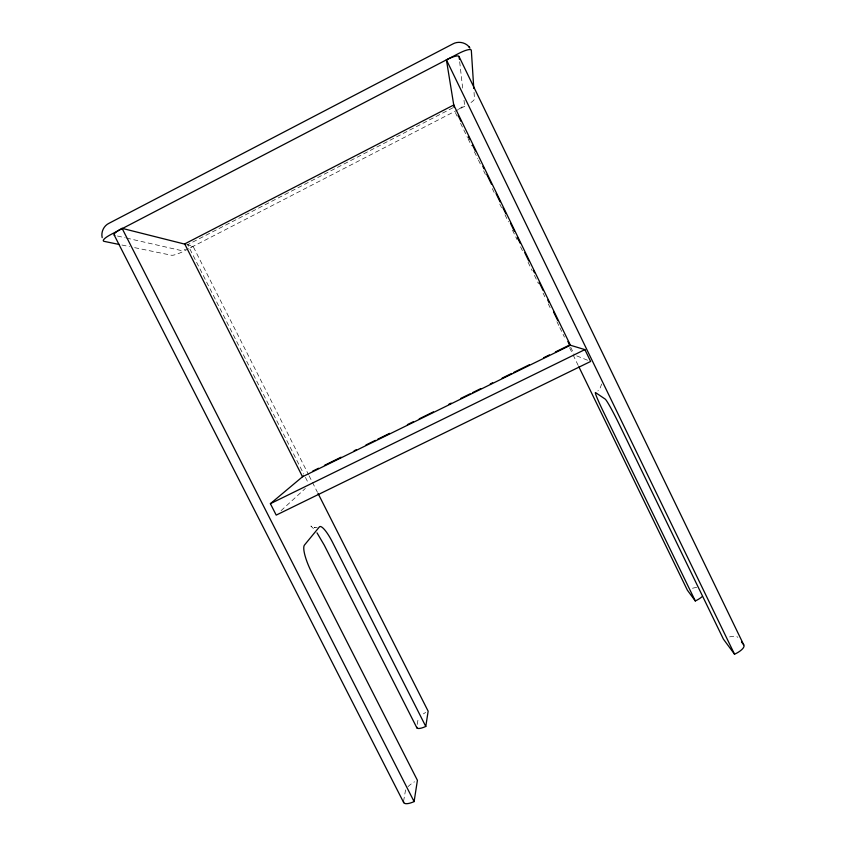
<?xml version="1.0" encoding="UTF-8"?>
<svg xmlns="http://www.w3.org/2000/svg" width="846" height="846" viewBox="0 0 846 846"><rect width="100%" height="100%" fill="white"/><g stroke="black" fill="none" stroke-linecap="round" stroke-linejoin="round"><path stroke-width="0.63" stroke-dasharray="4.23 3.17" d="M403.553 801.331L405.456 790.587A12.669 4.251 -29.8 0 1 406.08 789.054M417.184 724.451L418.104 719.312A10.681 3.077 -28.6 0 1 418.59 718.191M601.665 384.021L599.92 388.684L597.911 390.937M281.062 510.667L305.343 488.449M452.927 107.78L187.696 244.684L303.746 474.056M317.144 527.481L314.257 527.629L315.019 527.597L310.852 526.053L314.606 529.617M121.94 245.033L129.575 246.609M134.662 247.656L171.569 255.259A10.987 1.935 -25 0 0 184.068 251.029L464.697 106.289A11.294 2.03 -28 0 0 466.41 105.369M117.478 236.023L125.208 237.779M126.498 238.075L180.568 250.395A10.998 1.946 -25.1 0 0 185.464 249.443M186.68 244.6L193.015 246.197L308.494 474.574M576.76 355.891L588.319 360.533M309.086 475.759L317.419 492.235M305.427 477.377L308.145 482.749M570.68 347.22L574.455 354.971M455.37 112.581L457.094 116.145M460.562 123.273L467.489 137.538M468.06 138.723L471.529 145.85M474.405 151.794L477.874 158.921M478.455 160.106L481.332 166.049M483.648 170.797L485.371 174.361M492.298 188.626L495.185 194.559M499.806 204.066L501.541 207.63M504.999 214.757L508.457 221.885M512.496 230.207L517.118 239.714M520.576 246.842L523.463 252.774M528.084 262.281L532.123 270.604M534.429 275.352L538.468 283.664M543.09 293.171L544.824 296.735M548.282 303.862L551.169 309.805M556.943 321.692L559.248 326.44M559.83 327.624L564.441 337.131M569.633 347.822L572.52 353.765M573.102 354.95L578.294 365.641M459.695 61.821L462.72 88.756M464.02 100.293L464.454 104.143A11.273 2.03 -27.9 0 1 458.151 109.525M474.056 92.404L474.479 98.971A11.294 2.03 -28 0 1 469.625 103.445M729.569 636.901A12.976 4.484 -23.1 0 1 737.849 637.345M692.536 588.256A10.945 3.204 -23.9 0 1 696.871 587.515M193.015 246.197A10.998 1.946 -25.1 0 1 190.466 247.434M423.37 713.876A10.681 3.077 -28.6 0 1 425.697 712.459M407.994 786.674A12.669 4.251 -29.8 0 1 414.529 781.81"/><path stroke-width="1.27" d="M403.553 801.331A12.976 4.442 -30 0 0 414.106 801.596L417.416 780.319L311.635 572.308A24.555 5.785 64.9 0 1 304.475 545.057L319.354 526.942A22.556 4.896 64.7 0 1 332.626 542.476L425.781 726.45A10.892 3.194 -28.7 0 1 416.729 727.01M425.781 726.45L428.15 711.2L318.022 493.408M555.399 351.978L569.612 344.999L584.882 349.61L590.635 361.454L276.208 515.108L270.392 503.677L303.344 476.065M312.629 471.159L318.551 468.25M324.473 465.342L341.054 457.21M354.083 450.812L356.452 449.649M365.916 444.996L375.391 440.343M377.76 439.18L389.604 433.374M407.37 424.65L413.292 421.742M419.214 418.833L433.427 411.865M448.814 404.303L451.182 403.14M460.658 398.487L470.133 393.834M472.502 392.671L480.792 388.6M490.268 383.957L492.636 382.794M502.112 378.141L511.587 373.488M513.945 372.325L529.342 364.763M543.555 357.795L549.477 354.886M270.392 503.677L584.882 349.61M119.402 244.515L104.132 241.364A13.43 2.824 -24.1 0 1 111.154 234.374L458.754 53.435A13.811 3.003 -28.6 0 1 471.328 50.337L473.792 88.46M114.908 235.431A13.441 2.845 -24.2 0 1 122.078 228.346L185.411 244.283M469.974 48.127C466.432 42.395 458.299 40.682 452.589 44.077L109.092 223.249C103.772 225.713 100.875 231.963 102.176 237.631M741.508 641.987L743.697 644.779A13.282 4.695 -22.9 0 1 734.54 654.222L723.393 639.1L619.018 423.888A25.169 1.565 63.6 0 0 605.197 399.101L595.584 392.618A23.075 1.322 63.7 0 0 603.24 411.378L695.296 600.956A11.157 3.331 -23.8 0 0 701.894 596.79M468.896 46.699L469.361 47.334M695.296 600.956L687.375 590.191L578.875 366.836M317.007 532.832L324.261 545.173L416.877 727.877M122.078 228.346L414.106 801.596M114.147 234.966L403.69 802.579M458.12 115.458L460.996 121.38M468.473 136.756L469.615 139.125M472.491 145.036L475.367 150.958M482.833 166.334L483.986 168.703M486.862 174.625L491.452 184.09M496.052 193.554L500.071 201.834M502.947 207.746L505.823 213.668M510.424 223.133L514.442 231.413M517.318 237.335L520.184 243.246M524.784 252.711L528.803 260.991M533.403 270.456L534.556 272.824M539.156 282.289L543.174 290.569M547.774 300.034L548.917 302.403M553.517 311.867L557.546 320.158M567.888 341.446L569.612 344.999M454.165 107.527L446.413 59.855A13.769 3.003 -28.4 0 1 459.114 56.682L743.697 644.779M446.413 59.855L734.54 654.222M459.114 56.682L459.399 59.252M453.752 104.999L184.703 243.923L302.53 476.742L570.416 345.242L453.752 104.999"/></g></svg>
